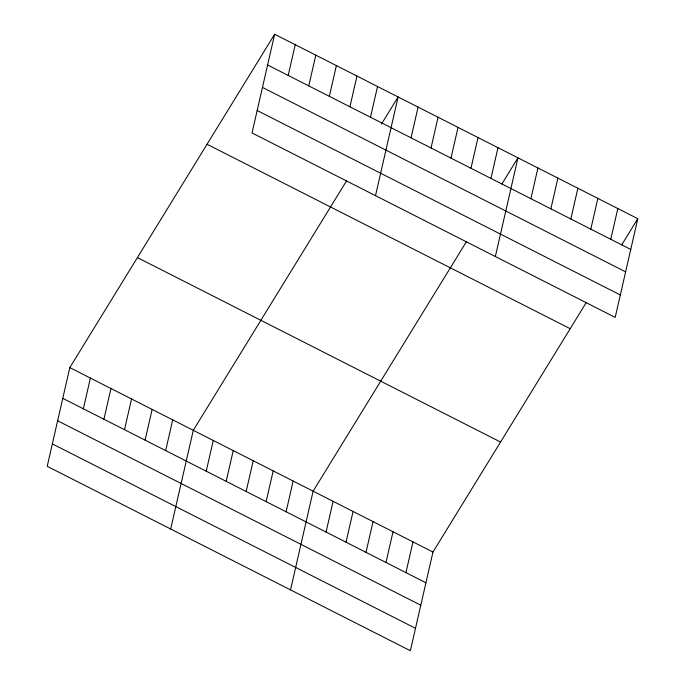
<?xml version="1.0" encoding="UTF-8"?>
<svg xmlns="http://www.w3.org/2000/svg" width="685" height="685" viewBox="0 0 685 685"><rect width="100%" height="100%" fill="white"/><g stroke="black" fill="none" stroke-linecap="round" stroke-linejoin="round"><path stroke-width="1.03" d="M274.642 34.25L252.037 132.95L615.19 317.395L637.795 218.695L274.642 34.25L69.81 367.605L47.205 466.305L410.358 650.75L432.963 552.05L586.292 302.505M83.356 408.791L90.394 378.06M103.932 419.246L110.97 388.506M124.507 429.692L131.546 398.961M145.083 440.147L152.13 409.416M165.667 450.602L172.706 419.862M170.676 529.017L193.281 430.317L346.619 180.772M288.188 75.436L295.226 44.705M206.219 471.194L213.258 440.464M308.764 85.89L315.802 55.151M226.187 481.341L233.225 450.602M329.339 96.337L336.378 65.606M246.163 491.479L253.202 460.748M349.924 106.791L356.962 76.061M266.14 501.625L273.178 470.895M370.499 117.246L377.538 86.507M286.107 511.772L293.146 481.041M375.508 195.662L398.113 96.962L381.485 124.028M290.517 589.888L313.122 491.179L466.451 241.642M411.051 137.839L418.09 107.108M326.051 532.057L333.098 501.326M431.019 147.986L438.066 117.246M346.028 542.203L353.066 511.472M450.995 158.124L458.034 127.393M366.004 552.35L373.042 521.61M470.972 168.27L478.01 137.539M385.972 562.496L393.01 531.757M490.94 178.417L497.978 147.686M405.948 572.634L412.986 541.904M495.349 256.533L517.954 157.824L501.857 184.017M530.892 198.701L537.93 167.971M550.86 208.848L557.898 178.117M570.836 218.994L577.875 188.264M590.812 229.141L597.851 198.402M610.78 239.279L617.819 208.548M621.697 244.887L637.795 218.695M267.604 64.981L630.757 249.426M262.466 87.415L625.619 271.859M257.175 110.525L620.327 294.97M207.05 144.261L570.203 328.697M137.411 257.594L500.555 442.039M69.81 367.605L432.963 552.05M62.772 398.336L425.924 582.781M57.634 420.77L420.787 605.215M52.343 443.88L415.495 628.316"/></g></svg>
